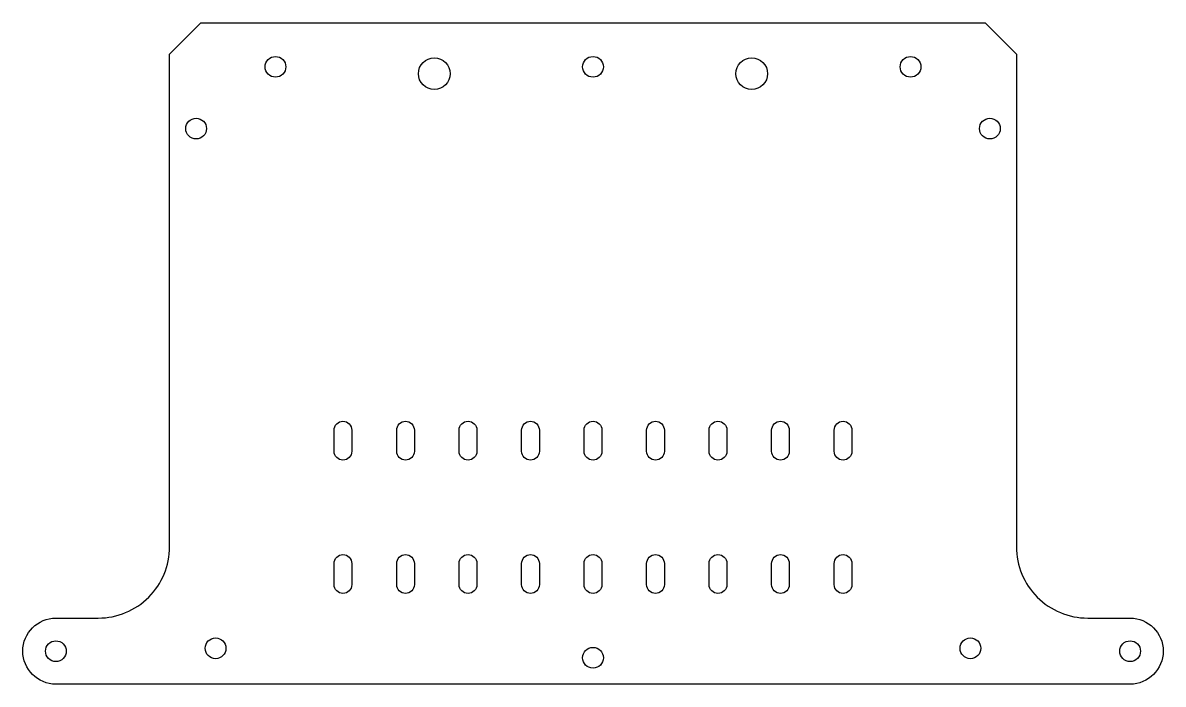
# Model space of a CAD drawing. Header units: inches. Extents: x -5.4 to 5.4, y -3.1 to 3.1.
import ezdxf

# ---------------------------------------------------------------- set-up
doc = ezdxf.new("R2010")
doc.units = ezdxf.units.IN
doc.layers.get('0').update_dxf_attribs({"linetype": 'CONTINUOUS'})

msp = doc.modelspace()

# ---------------------------------------------------------------- linework, layer by layer
for points in [[(-4.674, -2.5, 0.414214), (-4, -1.826), (-4, 2.83), (-3.705, 3.125), (3.705, 3.125), (4, 2.83), (4, -1.826, 0.414214), (4.674, -2.5), (5.075, -2.5, -1), (5.075, -3.125), (-5.075, -3.125, -1), (-5.075, -2.5)], [(-2.446, -0.924), (-2.446, -0.724, -1), (-2.279, -0.724), (-2.279, -0.924, -1)], [(-1.855, -0.924), (-1.855, -0.724, -1), (-1.688, -0.724), (-1.688, -0.924, -1)], [(-1.265, -0.924), (-1.265, -0.724, -1), (-1.097, -0.724), (-1.097, -0.924, -1)], [(-0.674, -0.924), (-0.674, -0.724, -1), (-0.507, -0.724), (-0.507, -0.924, -1)], [(0.084, -0.724), (0.084, -0.924, -1), (-0.084, -0.924), (-0.084, -0.724, -1)], [(0.507, -0.924), (0.507, -0.724, -1), (0.674, -0.724), (0.674, -0.924, -1)], [(1.097, -0.924), (1.097, -0.724, -1), (1.265, -0.724), (1.265, -0.924, -1)], [(1.688, -0.924), (1.688, -0.724, -1), (1.855, -0.724), (1.855, -0.924, -1)], [(2.279, -0.924), (2.279, -0.724, -1), (2.446, -0.724), (2.446, -0.924, -1)], [(-2.446, -2.184), (-2.446, -1.984, -1), (-2.279, -1.984), (-2.279, -2.184, -1)], [(-1.855, -2.184), (-1.855, -1.984, -1), (-1.688, -1.984), (-1.688, -2.184, -1)], [(-1.265, -2.184), (-1.265, -1.984, -1), (-1.097, -1.984), (-1.097, -2.184, -1)], [(-0.674, -2.184), (-0.674, -1.984, -1), (-0.507, -1.984), (-0.507, -2.184, -1)], [(0.084, -1.984), (0.084, -2.184, -1), (-0.084, -2.184), (-0.084, -1.984, -1)], [(0.507, -2.184), (0.507, -1.984, -1), (0.674, -1.984), (0.674, -2.184, -1)], [(1.097, -2.184), (1.097, -1.984, -1), (1.265, -1.984), (1.265, -2.184, -1)], [(1.688, -2.184), (1.688, -1.984, -1), (1.855, -1.984), (1.855, -2.184, -1)], [(2.279, -2.184), (2.279, -1.984, -1), (2.446, -1.984), (2.446, -2.184, -1)]]:
    msp.add_lwpolyline(points, format="xyb", close=True)
for centre, radius in [((-3, 2.709), 0.098), ((0, 2.709), 0.098), ((3, 2.709), 0.098), ((-1.5, 2.644), 0.15), ((1.5, 2.644), 0.15), ((-3.75, 2.125), 0.098), ((3.75, 2.125), 0.098), ((-3.566, -2.786), 0.098), ((3.566, -2.786), 0.098), ((-5.075, -2.813), 0.098), ((0, -2.875), 0.098), ((5.075, -2.813), 0.098)]:
    msp.add_circle(centre, radius)

doc.saveas('drawing.dxf')
